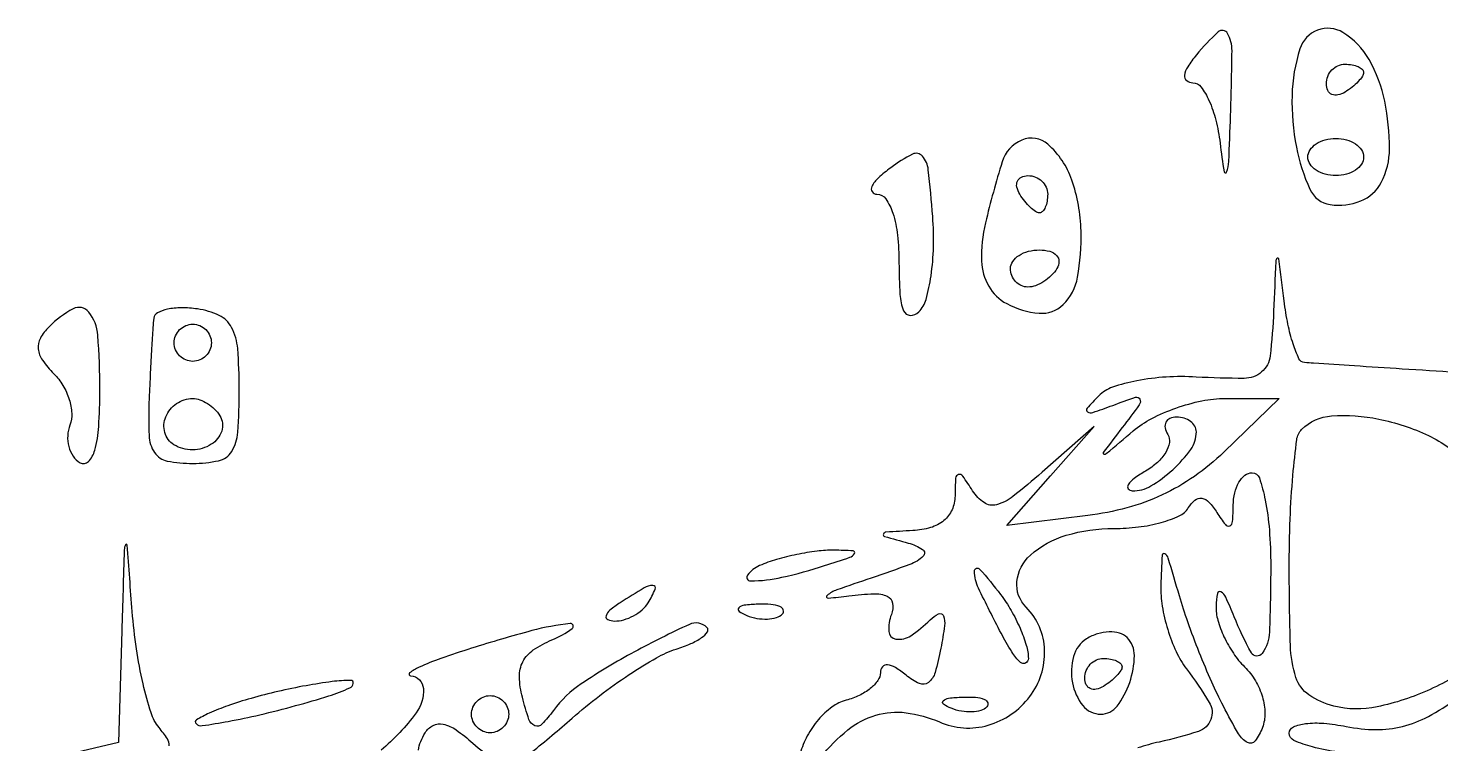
# Model space of a CAD drawing. Extents: x 21 to 741, y 101 to 447.
# Drawn here: x 579.1 to 655.2, y 408.4 to 446.9 of the extents above; entities that cross this region are included whole.
import ezdxf

# ---------------------------------------------------------------- set-up
doc = ezdxf.new("R2010")
doc.units = 0

msp = doc.modelspace()

# ---------------------------------------------------------------- linework, layer by layer
for points in [[(647.571971, 445.823907, 0.070959), (647.148814, 443.311756, 0.054485), (647.381628, 440.535593, 0.059005), (648.110583, 438.263088, 0.254487), (649.206312, 437.440225, 0.133127), (650.843863, 437.635967, 0.177537), (651.945885, 438.632311, 0.122156), (652.393734, 440.452946, 0.049998), (652.13312, 443.003501, 0.078271), (651.294257, 445.245979, 0.126368), (649.88976, 446.707256, 0.234592), (648.524351, 446.834544, 0.227387)], [(642, 445.5, 0.03059), (641.534814, 444.864077, 0.112259), (641.366337, 444.397938, 0.259327), (641.479424, 444.11825, 0.171422), (641.814197, 444, -0.23758), (642.249396, 443.78084, -0.053787), (642.680652, 443.045313, -0.044577), (643.044873, 441.994788, -0.030303), (643.276604, 440.75, 0.007658), (643.49197, 439.208172, 0.771397), (643.628407, 439.194126, 0.079275), (643.744871, 439.765572, 0.002289), (643.839963, 442.25, 0.005474), (643.918986, 445.725869, 0.132501), (643.679496, 446.657241, 0.484282), (643.169345, 446.73625, 0.032446)], [(651, 444.559017, -0.151918), (650.934461, 444.34829, -0.038439), (650.70625, 444.066025, -0.035638), (650.382774, 443.768994, -0.029505), (650, 443.5, -0.082592), (649.6179, 443.343488, -0.161196), (649.29375, 443.3746, -0.182303), (649.078288, 443.586039, -0.108972), (649, 443.940983, -0.093332), (649.076123, 444.345238, -0.09642), (649.29375, 444.688914, -0.099167), (649.618444, 444.918938, -0.105053), (650, 445, -0.042167), (650.382849, 444.967655, -0.061769), (650.70625, 444.870461, -0.081139), (650.92554, 444.727648, -0.210953)], [(631.552138, 439.75, 0.016331), (630.655114, 436.460096, 0.06642), (630.446629, 434.400559, 0.122927), (630.830975, 433.045545, 0.14051), (631.794871, 432.109782, 0.101677), (633.538465, 431.591863, 0.21849), (634.82961, 432.054606, 0.156594), (635.605674, 433.524495, 0.049933), (635.794144, 436.021693, 0.076894), (635.300988, 438.76386, 0.130314), (634.010129, 440.689321, 0.286856), (632.611731, 440.918332, 0.222455)], [(651, 440, -0.148195), (650.884432, 439.618646, -0.098894), (650.559375, 439.29375, -0.082425), (650.073457, 439.074694, -0.064853), (649.5, 439, -0.064853), (648.926543, 439.074694, -0.082425), (648.440625, 439.29375, -0.098894), (648.115568, 439.618646, -0.148195), (648, 440, -0.148195), (648.115568, 440.381354, -0.098894), (648.440625, 440.70625, -0.082425), (648.926543, 440.925306, -0.064853), (649.5, 441, -0.064853), (650.073457, 440.925306, -0.082425), (650.559375, 440.70625, -0.098894), (650.884432, 440.381354, -0.148195)], [(625.55887, 439.428034, 0.027233), (624.890121, 438.877527, 0.086218), (624.537842, 438.419485, 0.273386), (624.551955, 438.138182, 0.251866), (624.80887, 438, -0.247195), (625.289779, 437.74677, -0.072627), (625.669518, 436.973426, -0.051088), (625.919675, 435.796091, -0.026826), (626, 434.3, 0.014788), (626.050074, 432.607345, 0.081317), (626.25, 431.719249, 0.300131), (626.600238, 431.477608, 0.20432), (627.064136, 431.664136, 0.129682), (627.455419, 432.335833, 0.031091), (627.723405, 433.609453, 0.029879), (627.856137, 435.158365, 0.025728), (627.814136, 436.79217, 0.008138), (627.577155, 439.321483, 0.150635), (627.261374, 440.050584, 0.350108), (626.719758, 440.154475, 0.037578)], [(634, 438, -0.042167), (633.967655, 437.617151, -0.061769), (633.870461, 437.29375, -0.081139), (633.727648, 437.07446, -0.210953), (633.559017, 437, -0.151918), (633.34829, 437.065539, -0.038439), (633.066025, 437.29375, -0.035638), (632.768994, 437.617226, -0.029505), (632.5, 438, -0.082592), (632.343488, 438.3821, -0.161196), (632.3746, 438.70625, -0.182303), (632.586039, 438.921712, -0.108972), (632.940983, 439, -0.093332), (633.345238, 438.923877, -0.09642), (633.688914, 438.70625, -0.099167), (633.918938, 438.381556, -0.105053)], [(634.5, 434, -0.06081), (634.193797, 433.617485, -0.051032), (633.7871, 433.29375, -0.053229), (633.346558, 433.073302, -0.089642), (632.940983, 433, -0.105429), (632.581949, 433.076556, -0.099231), (632.276414, 433.29375, -0.096318), (632.071618, 433.618268, -0.092995), (632, 434, -0.153634), (632.120018, 434.381379, -0.097988), (632.457961, 434.70625, -0.080552), (632.962904, 434.925455, -0.062283), (633.559017, 435, -0.066118), (634.110654, 434.926733, -0.138808), (634.478525, 434.70625, -0.191142), (634.607943, 434.379648, -0.139169)], [(580.264286, 430.864286, 0.071001), (579.802238, 430.248394, 0.151991), (579.685256, 429.671887, 0.127915), (579.91168, 429.062821, 0.043785), (580.521796, 428.335347, -0.062317), (581.015399, 427.700559, -0.058122), (581.351341, 426.948971, -0.062278), (581.48763, 426.199275, -0.105853), (581.389337, 425.572212, 0.079794), (581.268888, 424.999117, 0.077412), (581.331848, 424.410788, 0.08186), (581.563649, 423.897908, 0.10776), (581.931826, 423.542134, 0.355171), (582.382482, 423.600581, 0.12359), (582.727626, 424.212806, 0.05134), (582.939096, 425.484207, 0.015558), (583, 427.440983, 0.018404), (582.890661, 430.410514, 0.151292), (582.402037, 431.655821, 0.360891), (581.56713, 431.828448, 0.074286)], [(585.900637, 431.319551, 0.013998), (585.853902, 430.816602, 0.001713), (585.786213, 429.712618, 0.002028), (585.715591, 428.400164, 0.001672), (585.650637, 427, 0.019997), (585.644601, 425.003565, 0.139444), (585.942987, 424.084936, 0.199395), (586.624225, 423.632742, 0.048131), (588, 423.5, 0.05449), (589.388366, 423.651756, 0.201266), (590.09375, 424.15, 0.124134), (590.425001, 425.178456, 0.016149), (590.5, 427.5, 0.019116), (590.41648, 429.683755, 0.101285), (590.089403, 430.828364, 0.164128), (589.42224, 431.469135, 0.074836), (588.25, 431.819551, 0.034557), (587.380919, 431.882227, 0.053201), (586.63175, 431.804491, 0.070001), (586.100399, 431.610852, 0.244956)], [(589, 430, -0.099038), (588.923658, 429.618362, -0.097945), (588.70625, 429.29375, -0.097945), (588.381638, 429.076342, -0.099038), (588, 429, -0.099038), (587.618362, 429.076342, -0.097945), (587.29375, 429.29375, -0.097945), (587.076342, 429.618362, -0.099038), (587, 430, -0.099038), (587.076342, 430.381638, -0.097945), (587.29375, 430.70625, -0.097945), (587.618362, 430.923658, -0.099038), (588, 431, -0.099038), (588.381638, 430.923658, -0.097945), (588.70625, 430.70625, -0.097945), (588.923658, 430.381638, -0.099038)], [(589.457295, 426.069098, -0.221146), (589.555025, 425.246757, -0.174599), (588.997313, 424.53216, -0.137965), (587.986908, 424.232649, -0.142848), (586.983688, 424.510081, -0.189436), (586.496365, 425.160814, -0.165456), (586.54728, 426.014234, -0.147302), (587.126679, 426.730681, -0.150691), (588, 427, -0.08914), (588.379855, 426.931737, -0.053258), (588.791891, 426.726548, -0.051122), (589.171806, 426.425183, -0.061191)], [(640.462015, 425.06146, -0.182072), (640.547606, 424.624379, -0.094539), (640.351434, 424.095745, -0.073147), (639.905833, 423.555724, -0.051962), (639.271032, 423.091869, 0.024731), (638.655977, 422.691831, 0.087219), (638.328678, 422.354756, 0.319248), (638.333194, 422.143329, 0.229519), (638.55, 422.030409, 0.141629), (639.552126, 422.288893, 0.052359), (640.734545, 423.166393, 0.052349), (641.699582, 424.25977, 0.155876), (642, 425.2, 0.131432), (641.918396, 425.50508, 0.100614), (641.688914, 425.765, 0.08817), (641.345633, 425.939839, 0.073931), (640.940983, 426, 0.100016), (640.582044, 425.927475, 0.176854), (640.363442, 425.724304, 0.168473), (640.321124, 425.419752, 0.089697)], [(656.545455, 423.545455, -0.070638), (658.008699, 421.597934, -0.075737), (658.829212, 419.364897, -0.074945), (658.952329, 416.968605, -0.067133), (658.378819, 414.544802, -0.13943), (657.105281, 412.84668, -0.055446), (654.583236, 411.336728, -0.055049), (651.726801, 410.394258, -0.114146), (649.392296, 410.437676, -0.08856), (648.058939, 411.037221, -0.166379), (647.359796, 411.972654, -0.070794), (647.06094, 413.705923, -0.007348), (647, 417.852385, -0.009108), (647.048445, 420.511545, -0.013113), (647.195833, 422.860805, -0.008849), (647.40258, 424.793316, -0.166802), (647.666667, 425.333333, -0.181789), (649.275721, 426.063013, -0.066298), (651.813048, 425.894526, -0.061793), (654.484189, 425.002998, -0.085163)], [(618.5, 418, 0.132187), (617.855423, 417.490687, 0.616563), (618.012227, 417.178743, 0.056364), (619.70094, 417.369713, 0.021183), (622, 418, 0.004584), (623.361213, 418.449736, 0.1769), (623.606569, 418.647517, 0.56424), (623.530114, 418.79251, 0.010858), (622.5, 418.830035, 0.034995), (621.589543, 418.779667, 0.019847), (620.5, 418.598337, 0.019741), (619.411338, 418.327209, 0.030584)], [(632.962036, 413, -0.280368), (632.814027, 412.747161, -0.321217), (632.541331, 412.782015, -0.066673), (632.06917, 413.355369, -0.018761), (631.493839, 414.364307, -0.007475), (630.277093, 416.784896, -0.110062), (630.059798, 417.706349, -0.693328), (630.338524, 417.814673, -0.020363), (631.468197, 416.44113, -0.031843), (632.032044, 415.587785, -0.027674), (632.512643, 414.629582, -0.028659), (632.850107, 413.711544, -0.069578)], [(611, 416, 0.027275), (610.445888, 415.597454, 0.147021), (610.239151, 415.292684, 0.37991), (610.327599, 415.095709, 0.102799), (610.690983, 415.015313, 0.074131), (611.192374, 415.083483, 0.053889), (611.713662, 415.298248, 0.054031), (612.175433, 415.618541, 0.075854), (612.5, 416, 0.034464), (612.886554, 416.734105, 0.541951), (612.758161, 416.931144, 0.136158), (612.281145, 416.798791, 0.008108)], [(617.8125, 415.316886, 0.051402), (618.359369, 415.160852, 0.05415), (618.916927, 415.123424, 0.060344), (619.402231, 415.202593, 0.126455), (619.729167, 415.395833, 0.296942), (619.77538, 415.614691, 0.208169), (619.592839, 415.799335, 0.077125), (619.112848, 415.910055, 0.028489), (618.416667, 415.921053, 0.018894), (617.670344, 415.862007, 0.168741), (617.37858, 415.720685, 0.470617), (617.395823, 415.538436, 0.054073)], [(636.095924, 414.059284, 0.189771), (635.389132, 413.114217, 0.113862), (635.331884, 411.694754, 0.122362), (635.895833, 410.464941, 0.228173), (636.861626, 410, 0.233789), (637.731845, 410.430421, 0.080727), (638.412037, 411.702476, 0.078607), (638.666336, 413.157379, 0.203112), (638.274423, 414.125577, 0.12836), (637.868079, 414.363702, 0.076442), (637.308143, 414.432449, 0.067971), (636.685405, 414.328016, 0.063005)], [(638, 412.559017, -0.151918), (637.934461, 412.34829, -0.038439), (637.70625, 412.066025, -0.035638), (637.382774, 411.768994, -0.029505), (637, 411.5, -0.082592), (636.6179, 411.343488, -0.161196), (636.29375, 411.3746, -0.182303), (636.078288, 411.586039, -0.108972), (636, 411.940983, -0.093332), (636.076123, 412.345238, -0.09642), (636.29375, 412.688914, -0.099167), (636.618444, 412.918938, -0.105053), (637, 413, -0.042167), (637.382849, 412.967655, -0.061769), (637.70625, 412.870461, -0.081139), (637.92554, 412.727648, -0.210953)], [(591.140341, 410.852804, 0.013146), (589.879348, 410.453744, 0.02439), (588.883412, 410.054158, 0.025606), (588.20116, 409.697646, 0.490312), (588.174998, 409.491668, 0.237412), (588.50595, 409.382286, 0.007905), (589.912054, 409.613242, 0.013477), (591.603185, 409.965853, 0.008797), (593.534658, 410.459258, 0.009227), (595.32206, 410.985163, 0.03144), (596.453931, 411.420879, 0.247234), (596.636566, 411.658291, 0.465343), (596.5, 411.820394, 0.032698), (595.50244, 411.754702, 0.01187), (594.1006, 411.535847, 0.011712), (592.57327, 411.223011, 0.013688)], [(605, 410, -0.099038), (604.923658, 409.618362, -0.097945), (604.70625, 409.29375, -0.097945), (604.381638, 409.076342, -0.099038), (604, 409, -0.099038), (603.618362, 409.076342, -0.097945), (603.29375, 409.29375, -0.097945), (603.076342, 409.618362, -0.099038), (603, 410, -0.099038), (603.076342, 410.381638, -0.097945), (603.29375, 410.70625, -0.097945), (603.618362, 410.923658, -0.099038), (604, 411, -0.099038), (604.381638, 410.923658, -0.097945), (604.70625, 410.70625, -0.097945), (604.923658, 410.381638, -0.099038)], [(630.729167, 410.395833, -0.126455), (630.402231, 410.202593, -0.060344), (629.916927, 410.123424, -0.05415), (629.359369, 410.160852, -0.051402), (628.8125, 410.316886, -0.054073), (628.395823, 410.538436, -0.470617), (628.37858, 410.720685, -0.168741), (628.670344, 410.862007, -0.018894), (629.416667, 410.921053, -0.028489), (630.112848, 410.910055, -0.077125), (630.592839, 410.799335, -0.208169), (630.77538, 410.614691, -0.296942)]]:
    msp.add_lwpolyline(points, format="xyb", close=True)
for points in [[(656, 428.401143, -0.000253), (653.07644, 428.586476, -0.000369), (650.501424, 428.752926, -0.000177), (648.310332, 428.896959, -0.006594), (647.813358, 428.936393, -0.267436), (647.523147, 429.1414, -0.028847), (647.209942, 429.936003, -0.029289), (646.927756, 431.000086, -0.019301), (646.723396, 432.25, 0.000774), (646.437918, 434.521646, 0.616183), (646.352842, 434.551718, 0.192817), (646.27547, 434.380823, 0.000495), (646.160037, 431.70949, -0.018025), (645.970304, 429.289448, -0.189724), (645.512492, 428.429642, -0.177748), (644.576309, 428.082908, -0.015456), (641.995758, 428.155248, 0.030111), (640.371493, 428.153191, 0.03256), (638.801821, 427.953455, 0.034484), (637.493407, 427.604543, 0.115396), (636.745758, 427.136512, 0.013818), (636.124095, 426.47462, 0.453792), (636.148487, 426.281395, 0.234128), (636.422971, 426.244604, 0.007625), (637.5, 426.627985, -0.008849), (638.732213, 427.063211, -0.388681), (638.962666, 426.96041, -0.265901), (638.929307, 426.658342, -0.00588), (638.017233, 425.437231, 0.001039), (636.992202, 424.092249, 0.5165), (637.019679, 424.004784, 0.258993), (637.156286, 424.031618, 0.00076), (638.595974, 425.25, -0.056755), (639.596445, 425.920543, -0.034542), (640.904384, 426.485937, -0.034276), (642.297528, 426.872159, -0.050521), (643.55951, 427), (646.461538, 427), (643.480769, 424.115964, -0.039631), (641.892476, 422.805928, -0.043538), (640.164653, 421.808726, -0.042756), (638.262096, 421.112161, -0.035844), (636.152838, 420.698089), (631.805676, 420.164249), (634.152838, 422.832124), (636.5, 425.5), (633.69733, 423.026205, -0.014732), (632.131131, 421.723823, -0.100992), (631.23869, 421.278407, -0.218044), (630.577738, 421.390331, -0.102806), (629.962643, 422.026205, 0.012332), (629.430908, 422.822844, 0.320678), (629.200198, 422.90366, 0.317455), (629.047186, 422.71144, 0.012195), (629.015313, 421.75, -0.102898), (628.854201, 421.008039, -0.116233), (628.413564, 420.428801, -0.09988), (627.69994, 420.048214, -0.059905), (626.75, 419.883999, 0.002315), (625.300051, 419.802512, 0.296314), (625.161499, 419.700017, 0.436702), (625.223747, 419.576169, 0.002981), (626.5, 419.215233, -0.075271), (627.271429, 418.870817, -0.487508), (627.305572, 418.506395, -0.100806), (626.592184, 418.063029, -0.008154), (624.5, 417.325695, 0.004309), (622.655452, 416.691537, 0.084615), (622.132861, 416.40019, 0.733583), (622.189978, 416.25399, 0.016584), (623.308032, 416.366883, -0.02217), (624.64405, 416.486727, -0.114547), (625.368826, 416.352616, -0.257769), (625.655216, 415.979905, -0.129982), (625.589417, 415.372422, 0.106924), (625.448232, 414.459088, 0.356528), (625.830696, 414.044092, 0.184077), (626.6399, 414.227484, 0.049654), (627.675823, 415.075823, -0.084413), (628.131873, 415.399321, -0.439324), (628.386236, 415.297921, -0.124211), (628.449274, 414.758919, -0.014539), (628.255006, 413.553646, -0.022312), (627.942458, 412.239522, -0.159712), (627.581437, 411.70596, -0.278741), (627.097031, 411.649761, -0.066232), (626.379184, 412.100269, 0.034473), (625.810914, 412.509235, 0.114137), (625.377304, 412.656593, 0.249034), (625.111927, 412.548181, 0.175475), (625, 412.239076, -0.156602), (624.864985, 411.818569, -0.067924), (624.456995, 411.386721, -0.057756), (623.858654, 411.009274, -0.04794), (623.151472, 410.749862, 0.095545), (622.398924, 410.389777, 0.056253), (621.666312, 409.708386, 0.053428), (621.062641, 408.830649, 0.061209), (620.691414, 407.88323)], [(621.789942, 407.675151, -0.055827), (623.243991, 409.151479, -0.098139), (624.753482, 409.948521, -0.105129), (626.37827, 410.079882, -0.071432), (628.171859, 409.580716, 0.175857), (630.798673, 409.407347, 0.161671), (633.035314, 410.946785, 0.17039), (633.836398, 413.448716, 0.191732), (632.842382, 415.757618, -0.225612), (632.348062, 417.147944, -0.18625), (633.068462, 418.564501, -0.112953), (634.996114, 419.635407, -0.070652), (637.563428, 420, 0.030809), (638.88394, 420.081444, 0.036661), (640.108075, 420.325112, 0.039766), (641.082191, 420.679879, 0.148187), (641.565983, 421.106763, -0.079241), (641.9263, 421.524505, -0.218762), (642.291912, 421.625764, -0.167837), (642.678736, 421.417879, -0.045108), (643.109687, 420.856763, 0.02023), (643.560005, 420.205875, 0.350217), (643.793849, 420.145823, 0.276177), (643.949724, 420.36908, 0.015461), (643.984687, 421.25, -0.055145), (644.064679, 421.919429, -0.074289), (644.289252, 422.485937, -0.09332), (644.617251, 422.86614, -0.169824), (645, 423, -0.322437), (645.389817, 422.719449, -0.031449), (645.70625, 421.53125, -0.03053), (645.927795, 419.916554, -0.01883), (646, 418, -0.009379), (645.932832, 414.419511, -0.147003), (645.541359, 413.274479, -0.549701), (644.960183, 413.306928, -0.031913), (644.031162, 415.25, 0.010489), (643.585114, 416.295764, 0.154533), (643.321641, 416.589711, 0.522663), (643.137337, 416.505218, 0.035007), (643.063386, 415.821429, 0.078427), (643.153908, 415.062978, 0.040667), (643.487776, 414.166781, 0.039156), (643.990605, 413.280725, 0.047774), (644.597127, 412.54573, -0.063062), (645.175948, 411.799068, -0.062182), (645.553695, 410.928233, -0.066392), (645.688716, 410.049639, -0.096877), (645.554079, 409.280331, -0.068065), (645.157357, 408.558137, -0.373982), (644.757115, 408.469982, -0.136635), (644.272566, 408.940352, -0.01252), (643.454898, 410.424296, -0.015788), (642.83027, 411.727322, -0.009124), (642.157821, 413.330384, -0.009113), (641.541151, 414.965183, -0.015091), (641.088135, 416.368265, 0.001966), (640.487647, 418.409865, 0.192239), (640.303612, 418.642236, 0.559405), (640.160846, 418.564437, 0.004135), (640.090188, 416.94113, 0.049947), (640.162726, 415.819467, 0.033204), (640.457776, 414.563721, 0.033382), (640.912184, 413.3706, 0.054285), (641.468197, 412.44113, -0.025244), (642.694142, 410.637904, -0.22972), (642.78181, 409.71787, -0.228391), (642.113452, 409.076093, -0.024963), (640, 408.5, 0.026306), (638.850912, 408.183459, 0.038165)], [(586.734774, 408.298312, 0.159621), (586.632253, 408.673916, 0.02743), (586.186409, 409.275391, -0.097244), (585.752465, 410.071905, -0.019548), (585.326141, 411.637427, -0.019968), (584.968832, 413.527383, -0.017486), (584.744213, 415.525391, 0.000424), (584.464716, 419.1092, 0.746688), (584.38594, 419.125937, 0.117149), (584.313373, 418.857651, 0.000241), (584.180248, 414.486651), (584, 408.473302), (579.147247, 407.320564, 0.03444)], [(606.228628, 407.952941, 0.010753), (608.405469, 409.782857, -0.017302), (609.888475, 410.996729, -0.016326), (611.480235, 412.12994, -0.016537), (612.954952, 413.04012, -0.053191), (614.009655, 413.503064, 0.025645), (614.796948, 413.798155, 0.050346), (615.380069, 414.124709, 0.084519), (615.687588, 414.428768, 0.367244), (615.668291, 414.665042, 0.314074), (614.720243, 414.834389, 0.015923), (611.762786, 413.355405, 0.023226), (608.907168, 411.635877, 0.087737), (607.405298, 410.198464, -0.032097), (606.784381, 409.455983, -0.313175), (606.404639, 409.377757, -0.213661), (606.090032, 409.718212, -0.017299), (605.732976, 410.913099, -0.056835), (605.575673, 412.011609, -0.12714), (605.761848, 412.827893, -0.124698), (606.323655, 413.461667, -0.053609), (607.327678, 413.997573, 0.065118), (608.416444, 414.611203, 0.760589), (608.310899, 414.880944, 0.04012), (606.240049, 414.497989, 0.010547), (603, 413.551715, 0.008472), (601.351731, 413.001486, 0.021452), (600.179843, 412.530656, 0.060513), (599.669952, 412.220973, 0.691527), (599.718615, 412.066896, -0.380696), (600.40719, 411.382506, -0.175353), (600.020911, 410.070081, -0.061221), (598.128183, 408.061488, -0.025234)], [(656.833338, 397.152787), (653.166669, 397.715155, -0.033925), (650.020887, 398.418652, -0.118347), (648.231458, 399.45139, -0.144126), (647.301645, 401.054892, -0.059872), (647, 403.564947, -0.030278), (647.1216, 405.571146, -0.185333), (647.598849, 406.471127, -0.142118), (648.629816, 406.949405, -0.015549), (651.25, 407.267795), (655.5, 407.650586), (651.25, 407.825293, -0.021579), (649.62123, 407.962818, -0.034216), (648.248438, 408.235086, -0.037502), (647.253982, 408.585926, -0.297505), (647, 408.975, -0.295966), (647.219351, 409.313108, -0.075756), (647.879155, 409.494697, -0.05128), (648.862969, 409.509332, -0.027457), (650.067131, 409.336574, 0.046482), (651.664783, 409.16901, 0.065072), (653.088419, 409.338299, 0.06126), (654.483002, 409.880306, 0.035912), (655.997899, 410.840326, -0.009535)], [(600.141177, 408.063372, -0.056513), (600.265737, 408.531391, -0.045169), (600.499142, 408.998612, -0.140446), (600.933284, 409.393557, -0.170218), (601.476632, 409.460113, -0.099733), (602.171488, 409.15469, -0.030666), (603.070452, 408.436242, 0.051364), (604.272102, 407.554704, 0.19687)]]:
    msp.add_lwpolyline(points, format="xyb")

doc.saveas('drawing.dxf')
